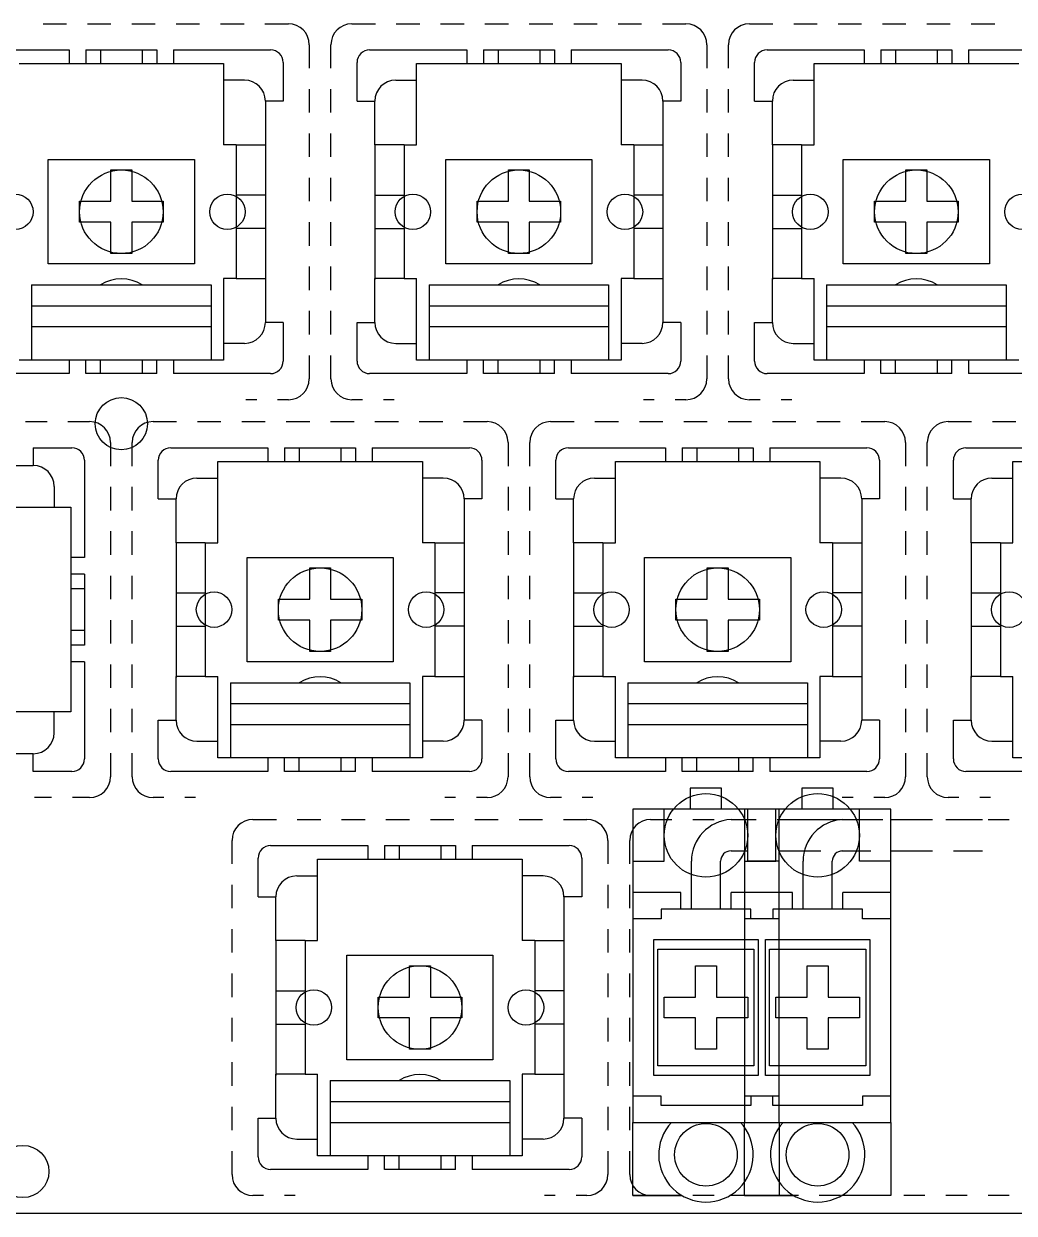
# Model space of a CAD drawing. Extents: x 0 to 386, y 0 to 144.
# Drawn here: x 46.2 to 93.6, y 0 to 57 of the extents above; entities that cross this region are included whole.
import ezdxf

# ---------------------------------------------------------------- set-up
doc = ezdxf.new("R2010")
doc.units = 0
for name, color, linetype in [('20', 30, 'CONTINUOUS'), ('21', 253, 'CONTINUOUS'), ('51', 253, 'CONTINUOUS')]:
    doc.layers.add(name, color=color, linetype=linetype)

msp = doc.modelspace()

# ---------------------------------------------------------------- linework, layer by layer
at = {"layer": '20'}
msp.add_line((0, 0), (385.6, 0), dxfattribs=at)
for centre, radius in [((50.88, 47.95), 2), ((69.92, 47.95), 2), ((88.96, 47.95), 2), ((45.8, 47.95), 0.85), ((55.96, 47.95), 0.85), ((64.84, 47.95), 0.85), ((75, 47.95), 0.85), ((83.88, 47.95), 0.85), ((94.04, 47.95), 0.85), ((50.88, 37.8), 1.25), ((60.4, 28.9), 2), ((79.44, 28.9), 2), ((55.32, 28.9), 0.85), ((65.48, 28.9), 0.85), ((74.36, 28.9), 0.85), ((84.52, 28.9), 0.85), ((93.4, 28.9), 0.85), ((78.88, 18.09), 2), ((84.23, 18.09), 2), ((65.18, 9.85), 2), ((60.1, 9.85), 0.85), ((70.26, 9.85), 0.85), ((78.88, 2.8), 1.5), ((84.23, 2.8), 1.5), ((46.16, 2), 1.25)]:
    msp.add_circle(centre, radius, dxfattribs=at)
at = {"layer": '21'}
for p, q in [((47.13, 56.95), (48.255, 56.95)), ((49.255, 56.95), (50.38, 56.95)), ((51.38, 56.95), (52.505, 56.95)), ((53.505, 56.95), (54.63, 56.95)), ((55.63, 56.95), (56.755, 56.95)), ((57.755, 56.95), (58.88, 56.95)), ((61.92, 56.95), (63.045, 56.95)), ((64.045, 56.95), (65.17, 56.95)), ((66.17, 56.95), (67.295, 56.95)), ((68.295, 56.95), (69.42, 56.95)), ((70.42, 56.95), (71.545, 56.95)), ((72.545, 56.95), (73.67, 56.95)), ((74.67, 56.95), (75.795, 56.95)), ((76.795, 56.95), (77.92, 56.95)), ((80.96, 56.95), (82.085, 56.95)), ((83.085, 56.95), (84.21, 56.95)), ((85.21, 56.95), (86.335, 56.95)), ((87.335, 56.95), (88.46, 56.95)), ((89.46, 56.95), (90.585, 56.95)), ((91.585, 56.95), (92.71, 56.95)), ((59.88, 55.95), (59.88, 54.825)), ((60.92, 54.825), (60.92, 55.95)), ((78.92, 55.95), (78.92, 54.825)), ((79.96, 54.825), (79.96, 55.95)), ((43.73, 55.7), (48.38, 55.7)), ((48.38, 55.7), (48.38, 55.05)), ((49.18, 55.7), (49.88, 55.7)), ((49.18, 55.7), (49.18, 55.05)), ((49.88, 55.7), (51.88, 55.7)), ((49.88, 55.7), (49.88, 55.05)), ((51.88, 55.7), (52.58, 55.7)), ((51.88, 55.7), (51.88, 55.05)), ((52.58, 55.7), (52.58, 55.05)), ((53.38, 55.7), (58.03, 55.7)), ((53.38, 55.7), (53.38, 55.05)), ((62.77, 55.7), (67.42, 55.7)), ((67.42, 55.7), (67.42, 55.05)), ((68.22, 55.7), (68.92, 55.7)), ((68.22, 55.7), (68.22, 55.05)), ((68.92, 55.7), (70.92, 55.7)), ((68.92, 55.7), (68.92, 55.05)), ((70.92, 55.7), (71.62, 55.7)), ((70.92, 55.7), (70.92, 55.05)), ((71.62, 55.7), (71.62, 55.05)), ((72.42, 55.7), (77.07, 55.7)), ((72.42, 55.7), (72.42, 55.05)), ((81.81, 55.7), (86.46, 55.7)), ((86.46, 55.7), (86.46, 55.05)), ((87.26, 55.7), (87.96, 55.7)), ((87.26, 55.7), (87.26, 55.05)), ((87.96, 55.7), (89.96, 55.7)), ((87.96, 55.7), (87.96, 55.05)), ((89.96, 55.7), (90.66, 55.7)), ((89.96, 55.7), (89.96, 55.05)), ((90.66, 55.7), (90.66, 55.05)), ((91.46, 55.7), (96.11, 55.7)), ((91.46, 55.7), (91.46, 55.05)), ((45.98, 55.05), (48.38, 55.05)), ((48.38, 55.05), (49.18, 55.05)), ((49.18, 55.05), (49.88, 55.05)), ((49.88, 55.05), (51.88, 55.05)), ((51.88, 55.05), (52.58, 55.05)), ((52.58, 55.05), (53.38, 55.05)), ((53.38, 55.05), (55.78, 55.05)), ((55.78, 55.05), (55.78, 54.25)), ((58.63, 55.1), (58.63, 53.25)), ((62.17, 53.25), (62.17, 55.1)), ((65.02, 55.05), (67.42, 55.05)), ((65.02, 54.25), (65.02, 55.05)), ((67.42, 55.05), (68.22, 55.05)), ((68.22, 55.05), (68.92, 55.05)), ((68.92, 55.05), (70.92, 55.05)), ((70.92, 55.05), (71.62, 55.05)), ((71.62, 55.05), (72.42, 55.05)), ((72.42, 55.05), (74.82, 55.05)), ((74.82, 55.05), (74.82, 54.25)), ((77.67, 55.1), (77.67, 53.25)), ((81.21, 53.25), (81.21, 55.1)), ((84.06, 55.05), (86.46, 55.05)), ((84.06, 54.25), (84.06, 55.05)), ((86.46, 55.05), (87.26, 55.05)), ((87.26, 55.05), (87.96, 55.05)), ((87.96, 55.05), (89.96, 55.05)), ((89.96, 55.05), (90.66, 55.05)), ((90.66, 55.05), (91.46, 55.05)), ((91.46, 55.05), (93.86, 55.05)), ((55.78, 54.25), (55.78, 51.15)), ((56.78, 54.25), (55.78, 54.25)), ((64.02, 54.25), (65.02, 54.25)), ((65.02, 51.15), (65.02, 54.25)), ((74.82, 54.25), (74.82, 51.15)), ((75.82, 54.25), (74.82, 54.25)), ((83.06, 54.25), (84.06, 54.25)), ((84.06, 51.15), (84.06, 54.25)), ((59.88, 53.825), (59.88, 52.7)), ((60.92, 52.7), (60.92, 53.825)), ((78.92, 53.825), (78.92, 52.7)), ((79.96, 52.7), (79.96, 53.825)), ((57.78, 53.25), (57.78, 51.15)), ((58.63, 53.25), (57.78, 53.25)), ((62.17, 53.25), (63.02, 53.25)), ((63.02, 51.15), (63.02, 53.25)), ((76.82, 53.25), (76.82, 51.15)), ((77.67, 53.25), (76.82, 53.25)), ((81.21, 53.25), (82.06, 53.25)), ((82.06, 51.15), (82.06, 53.25)), ((59.88, 51.7), (59.88, 50.575)), ((60.92, 50.575), (60.92, 51.7)), ((78.92, 51.7), (78.92, 50.575)), ((79.96, 50.575), (79.96, 51.7)), ((56.38, 51.15), (55.78, 51.15)), ((56.38, 51.15), (56.38, 48.85)), ((56.38, 51.15), (57.78, 51.15)), ((57.78, 51.15), (57.78, 48.75)), ((64.42, 51.15), (63.02, 51.15)), ((63.02, 51.15), (63.02, 48.75)), ((64.42, 51.15), (64.42, 48.85)), ((64.42, 51.15), (65.02, 51.15)), ((75.42, 51.15), (74.82, 51.15)), ((75.42, 51.15), (75.42, 48.85)), ((75.42, 51.15), (76.82, 51.15)), ((76.82, 51.15), (76.82, 48.75)), ((83.46, 51.15), (82.06, 51.15)), ((82.06, 51.15), (82.06, 48.75)), ((83.46, 51.15), (83.46, 48.85)), ((83.46, 51.15), (84.06, 51.15)), ((48.18, 50.45), (54.38, 50.45)), ((54.38, 50.45), (54.38, 45.45)), ((67.22, 50.45), (73.42, 50.45)), ((73.42, 50.45), (73.42, 45.45)), ((86.26, 50.45), (92.46, 50.45)), ((92.46, 50.45), (92.46, 45.45)), ((59.88, 49.575), (59.88, 48.45)), ((60.92, 48.45), (60.92, 49.575)), ((78.92, 49.575), (78.92, 48.45)), ((79.96, 48.45), (79.96, 49.575)), ((47.38, 45.45), (47.38, 49.45)), ((66.42, 45.45), (66.42, 49.45)), ((85.46, 45.45), (85.46, 49.45)), ((57.78, 48.75), (56.58, 48.75)), ((57.78, 48.75), (57.78, 47.15)), ((63.02, 48.75), (63.02, 47.15)), ((63.02, 48.75), (64.22, 48.75)), ((76.82, 48.75), (75.62, 48.75)), ((76.82, 48.75), (76.82, 47.15)), ((82.06, 48.75), (82.06, 47.15)), ((82.06, 48.75), (83.26, 48.75)), ((59.88, 47.45), (59.88, 46.325)), ((60.92, 46.325), (60.92, 47.45)), ((78.92, 47.45), (78.92, 46.325)), ((79.96, 46.325), (79.96, 47.45)), ((56.38, 47.05), (56.38, 44.75)), ((57.78, 47.15), (56.58, 47.15)), ((57.78, 47.15), (57.78, 44.75)), ((63.02, 47.15), (64.22, 47.15)), ((63.02, 47.15), (63.02, 44.7)), ((64.42, 47.05), (64.42, 44.75)), ((75.42, 47.05), (75.42, 44.75)), ((76.82, 47.15), (75.62, 47.15)), ((76.82, 47.15), (76.82, 44.75)), ((82.06, 47.15), (83.26, 47.15)), ((82.06, 47.15), (82.06, 44.7)), ((83.46, 47.05), (83.46, 44.75)), ((54.38, 45.45), (47.38, 45.45)), ((59.88, 45.325), (59.88, 44.2)), ((60.92, 44.2), (60.92, 45.325)), ((73.42, 45.45), (66.42, 45.45)), ((78.92, 45.325), (78.92, 44.2)), ((79.96, 44.2), (79.96, 45.325)), ((92.46, 45.45), (85.46, 45.45)), ((46.58, 44.45), (49.88, 44.45)), ((46.58, 44.45), (46.58, 43.45)), ((49.88, 44.45), (51.88, 44.45)), ((51.88, 44.45), (55.18, 44.45)), ((55.18, 44.45), (55.18, 43.45)), ((55.78, 44.75), (55.78, 41.65)), ((56.38, 44.75), (55.78, 44.75)), ((56.38, 44.75), (57.78, 44.75)), ((57.78, 44.75), (57.78, 42.65)), ((63.02, 44.7), (63.02, 44.75)), ((64.42, 44.75), (63.02, 44.75)), ((63.02, 42.65), (63.02, 44.7)), ((64.42, 44.75), (65.02, 44.75)), ((65.02, 41.65), (65.02, 44.75)), ((65.62, 44.45), (68.92, 44.45)), ((65.62, 44.45), (65.62, 43.45)), ((68.92, 44.45), (70.92, 44.45)), ((70.92, 44.45), (74.22, 44.45)), ((74.22, 44.45), (74.22, 43.45)), ((74.82, 44.75), (74.82, 41.65)), ((75.42, 44.75), (74.82, 44.75)), ((75.42, 44.75), (76.82, 44.75)), ((76.82, 44.75), (76.82, 42.65)), ((82.06, 44.7), (82.06, 44.75)), ((83.46, 44.75), (82.06, 44.75)), ((82.06, 42.65), (82.06, 44.7)), ((83.46, 44.75), (84.06, 44.75)), ((84.06, 41.65), (84.06, 44.75)), ((84.66, 44.45), (87.96, 44.45)), ((84.66, 44.45), (84.66, 43.45)), ((87.96, 44.45), (89.96, 44.45)), ((89.96, 44.45), (93.26, 44.45)), ((93.26, 44.45), (93.26, 43.45)), ((46.58, 43.45), (46.58, 42.45)), ((46.58, 43.45), (55.18, 43.45)), ((55.18, 43.45), (55.18, 42.45)), ((65.62, 43.45), (65.62, 42.45)), ((65.62, 43.45), (74.22, 43.45)), ((74.22, 43.45), (74.22, 42.45)), ((84.66, 43.45), (84.66, 42.45)), ((84.66, 43.45), (93.26, 43.45)), ((93.26, 43.45), (93.26, 42.45)), ((59.88, 43.2), (59.88, 42.075)), ((60.92, 42.075), (60.92, 43.2)), ((78.92, 43.2), (78.92, 42.075)), ((79.96, 42.075), (79.96, 43.2)), ((46.58, 42.45), (46.58, 40.85)), ((46.58, 42.45), (55.18, 42.45)), ((55.18, 42.45), (55.18, 40.85)), ((58.63, 42.65), (57.78, 42.65)), ((58.63, 42.65), (58.63, 40.8)), ((62.17, 40.8), (62.17, 42.65)), ((62.17, 42.65), (63.02, 42.65)), ((65.62, 42.45), (65.62, 40.85)), ((65.62, 42.45), (74.22, 42.45)), ((74.22, 42.45), (74.22, 40.85)), ((77.67, 42.65), (76.82, 42.65)), ((77.67, 42.65), (77.67, 40.8)), ((81.21, 40.8), (81.21, 42.65)), ((81.21, 42.65), (82.06, 42.65)), ((84.66, 42.45), (84.66, 40.85)), ((84.66, 42.45), (93.26, 42.45)), ((93.26, 42.45), (93.26, 40.85)), ((55.78, 41.65), (55.78, 40.85)), ((56.78, 41.65), (55.78, 41.65)), ((64.02, 41.65), (65.02, 41.65)), ((65.02, 40.85), (65.02, 41.65)), ((74.82, 41.65), (74.82, 40.85)), ((75.82, 41.65), (74.82, 41.65)), ((83.06, 41.65), (84.06, 41.65)), ((84.06, 40.85), (84.06, 41.65)), ((59.88, 41.075), (59.88, 39.95)), ((60.92, 39.95), (60.92, 41.075)), ((78.92, 41.075), (78.92, 39.95)), ((79.96, 39.95), (79.96, 41.075)), ((46.58, 40.85), (45.98, 40.85)), ((48.38, 40.85), (46.58, 40.85)), ((49.18, 40.85), (48.38, 40.85)), ((48.38, 40.85), (48.38, 40.2)), ((49.88, 40.85), (49.18, 40.85)), ((49.18, 40.2), (49.18, 40.85)), ((51.88, 40.85), (49.88, 40.85)), ((49.88, 40.2), (49.88, 40.85)), ((52.58, 40.85), (51.88, 40.85)), ((51.88, 40.85), (51.88, 40.2)), ((53.38, 40.85), (52.58, 40.85)), ((52.58, 40.2), (52.58, 40.85)), ((55.18, 40.85), (53.38, 40.85)), ((53.38, 40.85), (53.38, 40.2)), ((55.78, 40.85), (55.18, 40.85)), ((65.62, 40.85), (65.02, 40.85)), ((67.42, 40.85), (65.62, 40.85)), ((68.22, 40.85), (67.42, 40.85)), ((67.42, 40.85), (67.42, 40.2)), ((68.92, 40.85), (68.22, 40.85)), ((68.22, 40.2), (68.22, 40.85)), ((70.92, 40.85), (68.92, 40.85)), ((68.92, 40.2), (68.92, 40.85)), ((71.62, 40.85), (70.92, 40.85)), ((70.92, 40.85), (70.92, 40.2)), ((72.42, 40.85), (71.62, 40.85)), ((71.62, 40.2), (71.62, 40.85)), ((74.22, 40.85), (72.42, 40.85)), ((72.42, 40.85), (72.42, 40.2)), ((74.82, 40.85), (74.22, 40.85)), ((84.66, 40.85), (84.06, 40.85)), ((86.46, 40.85), (84.66, 40.85)), ((87.26, 40.85), (86.46, 40.85)), ((86.46, 40.85), (86.46, 40.2)), ((87.96, 40.85), (87.26, 40.85)), ((87.26, 40.2), (87.26, 40.85)), ((89.96, 40.85), (87.96, 40.85)), ((87.96, 40.2), (87.96, 40.85)), ((90.66, 40.85), (89.96, 40.85)), ((89.96, 40.85), (89.96, 40.2)), ((91.46, 40.85), (90.66, 40.85)), ((90.66, 40.2), (90.66, 40.85)), ((93.26, 40.85), (91.46, 40.85)), ((91.46, 40.85), (91.46, 40.2)), ((93.86, 40.85), (93.26, 40.85)), ((48.38, 40.2), (43.73, 40.2)), ((49.88, 40.2), (49.18, 40.2)), ((51.88, 40.2), (49.88, 40.2)), ((52.58, 40.2), (51.88, 40.2)), ((58.03, 40.2), (53.38, 40.2)), ((67.42, 40.2), (62.77, 40.2)), ((68.92, 40.2), (68.22, 40.2)), ((70.92, 40.2), (68.92, 40.2)), ((71.62, 40.2), (70.92, 40.2)), ((77.07, 40.2), (72.42, 40.2)), ((86.46, 40.2), (81.81, 40.2)), ((87.96, 40.2), (87.26, 40.2)), ((89.96, 40.2), (87.96, 40.2)), ((90.66, 40.2), (89.96, 40.2)), ((96.11, 40.2), (91.46, 40.2)), ((57.365, 38.95), (56.85, 38.95)), ((58.88, 38.95), (58.365, 38.95)), ((62.435, 38.95), (61.92, 38.95)), ((63.95, 38.95), (63.435, 38.95)), ((76.405, 38.95), (75.89, 38.95)), ((77.92, 38.95), (77.405, 38.95)), ((81.475, 38.95), (80.96, 38.95)), ((82.99, 38.95), (82.475, 38.95)), ((46.2831, 37.9), (47.3215, 37.9)), ((48.3215, 37.9), (49.36, 37.9)), ((52.4, 37.9), (53.525, 37.9)), ((54.525, 37.9), (55.65, 37.9)), ((56.65, 37.9), (57.775, 37.9)), ((58.775, 37.9), (59.9, 37.9)), ((60.9, 37.9), (62.025, 37.9)), ((63.025, 37.9), (64.15, 37.9)), ((65.15, 37.9), (66.275, 37.9)), ((67.275, 37.9), (68.4, 37.9)), ((71.44, 37.9), (72.565, 37.9)), ((73.565, 37.9), (74.69, 37.9)), ((75.69, 37.9), (76.815, 37.9)), ((77.815, 37.9), (78.94, 37.9)), ((79.94, 37.9), (81.065, 37.9)), ((82.065, 37.9), (83.19, 37.9)), ((84.19, 37.9), (85.315, 37.9)), ((86.315, 37.9), (87.44, 37.9)), ((90.48, 37.9), (91.605, 37.9)), ((92.605, 37.9), (93.73, 37.9)), ((46.66, 36.65), (48.51, 36.65)), ((46.66, 36.65), (46.66, 35.8)), ((50.36, 36.9), (50.36, 35.775)), ((51.4, 35.775), (51.4, 36.9)), ((53.25, 36.65), (57.9, 36.65)), ((57.9, 36.65), (57.9, 36)), ((58.7, 36.65), (59.4, 36.65)), ((58.7, 36.65), (58.7, 36)), ((59.4, 36.65), (61.4, 36.65)), ((59.4, 36.65), (59.4, 36)), ((61.4, 36.65), (62.1, 36.65)), ((61.4, 36.65), (61.4, 36)), ((62.1, 36.65), (62.1, 36)), ((62.9, 36.65), (67.55, 36.65)), ((62.9, 36.65), (62.9, 36)), ((69.4, 36.9), (69.4, 35.775)), ((70.44, 35.775), (70.44, 36.9)), ((72.29, 36.65), (76.94, 36.65)), ((76.94, 36.65), (76.94, 36)), ((77.74, 36.65), (78.44, 36.65)), ((77.74, 36.65), (77.74, 36)), ((78.44, 36.65), (80.44, 36.65)), ((78.44, 36.65), (78.44, 36)), ((80.44, 36.65), (81.14, 36.65)), ((80.44, 36.65), (80.44, 36)), ((81.14, 36.65), (81.14, 36)), ((81.94, 36.65), (86.59, 36.65)), ((81.94, 36.65), (81.94, 36)), ((88.44, 36.9), (88.44, 35.775)), ((89.48, 35.775), (89.48, 36.9)), ((91.33, 36.65), (95.98, 36.65)), ((49.11, 36.05), (49.11, 31.4)), ((52.65, 34.2), (52.65, 36.05)), ((55.5, 36), (57.9, 36)), ((55.5, 35.2), (55.5, 36)), ((57.9, 36), (58.7, 36)), ((58.7, 36), (59.4, 36)), ((59.4, 36), (61.4, 36)), ((61.4, 36), (62.1, 36)), ((62.1, 36), (62.9, 36)), ((62.9, 36), (65.3, 36)), ((65.3, 36), (65.3, 35.2)), ((68.15, 36.05), (68.15, 34.2)), ((71.69, 34.2), (71.69, 36.05)), ((74.54, 36), (76.94, 36)), ((74.54, 35.2), (74.54, 36)), ((76.94, 36), (77.74, 36)), ((77.74, 36), (78.44, 36)), ((78.44, 36), (80.44, 36)), ((80.44, 36), (81.14, 36)), ((81.14, 36), (81.94, 36)), ((81.94, 36), (84.34, 36)), ((84.34, 36), (84.34, 35.2)), ((87.19, 36.05), (87.19, 34.2)), ((90.73, 34.2), (90.73, 36.05)), ((93.58, 36), (95.98, 36)), ((93.58, 35.2), (93.58, 36)), ((44.56, 35.8), (46.66, 35.8)), ((47.66, 34.8), (47.66, 33.8)), ((50.36, 34.775), (50.36, 33.65)), ((51.4, 33.65), (51.4, 34.775)), ((54.5, 35.2), (55.5, 35.2)), ((55.5, 32.1), (55.5, 35.2)), ((65.3, 35.2), (65.3, 32.1)), ((66.3, 35.2), (65.3, 35.2)), ((69.4, 34.775), (69.4, 33.65)), ((70.44, 33.65), (70.44, 34.775)), ((73.54, 35.2), (74.54, 35.2)), ((74.54, 32.1), (74.54, 35.2)), ((84.34, 35.2), (84.34, 32.1)), ((85.34, 35.2), (84.34, 35.2)), ((88.44, 34.775), (88.44, 33.65)), ((89.48, 33.65), (89.48, 34.775)), ((92.58, 35.2), (93.58, 35.2)), ((93.58, 32.1), (93.58, 35.2)), ((52.65, 34.2), (53.5, 34.2)), ((53.5, 32.1), (53.5, 34.2)), ((67.3, 34.2), (67.3, 32.1)), ((68.15, 34.2), (67.3, 34.2)), ((71.69, 34.2), (72.54, 34.2)), ((72.54, 32.1), (72.54, 34.2)), ((86.34, 34.2), (86.34, 32.1)), ((87.19, 34.2), (86.34, 34.2)), ((90.73, 34.2), (91.58, 34.2)), ((91.58, 32.1), (91.58, 34.2)), ((44.56, 33.8), (47.66, 33.8)), ((47.66, 33.8), (48.46, 33.8)), ((48.46, 33.8), (48.46, 31.4)), ((50.36, 32.65), (50.36, 31.525)), ((51.4, 31.525), (51.4, 32.65)), ((69.4, 32.65), (69.4, 31.525)), ((70.44, 31.525), (70.44, 32.65)), ((88.44, 32.65), (88.44, 31.525)), ((89.48, 31.525), (89.48, 32.65)), ((54.9, 32.1), (53.5, 32.1)), ((53.5, 32.1), (53.5, 29.7)), ((54.9, 32.1), (54.9, 29.8)), ((54.9, 32.1), (55.5, 32.1)), ((65.9, 32.1), (65.3, 32.1)), ((65.9, 32.1), (65.9, 29.8)), ((65.9, 32.1), (67.3, 32.1)), ((67.3, 32.1), (67.3, 29.7)), ((73.94, 32.1), (72.54, 32.1)), ((72.54, 32.1), (72.54, 29.7)), ((73.94, 32.1), (73.94, 29.8)), ((73.94, 32.1), (74.54, 32.1)), ((84.94, 32.1), (84.34, 32.1)), ((84.94, 32.1), (84.94, 29.8)), ((84.94, 32.1), (86.34, 32.1)), ((86.34, 32.1), (86.34, 29.7)), ((92.98, 32.1), (91.58, 32.1)), ((91.58, 32.1), (91.58, 29.7)), ((92.98, 32.1), (92.98, 29.8)), ((92.98, 32.1), (93.58, 32.1)), ((48.46, 31.4), (48.46, 30.6)), ((49.11, 31.4), (48.46, 31.4)), ((57.7, 31.4), (63.9, 31.4)), ((63.9, 31.4), (63.9, 26.4)), ((76.74, 31.4), (82.94, 31.4)), ((82.94, 31.4), (82.94, 26.4)), ((48.46, 30.6), (48.46, 29.9)), ((49.11, 30.6), (48.46, 30.6)), ((49.11, 30.6), (49.11, 29.9)), ((50.36, 30.525), (50.36, 29.4)), ((51.4, 29.4), (51.4, 30.525)), ((56.9, 26.4), (56.9, 30.4)), ((69.4, 30.525), (69.4, 29.4)), ((70.44, 29.4), (70.44, 30.525)), ((75.94, 26.4), (75.94, 30.4)), ((88.44, 30.525), (88.44, 29.4)), ((89.48, 29.4), (89.48, 30.525)), ((48.46, 29.9), (48.46, 27.9)), ((49.11, 29.9), (48.46, 29.9)), ((49.11, 29.9), (49.11, 27.9)), ((53.5, 29.7), (53.5, 28.1)), ((53.5, 29.7), (54.7, 29.7)), ((67.3, 29.7), (66.1, 29.7)), ((67.3, 29.7), (67.3, 28.1)), ((72.54, 29.7), (72.54, 28.1)), ((72.54, 29.7), (73.74, 29.7)), ((86.34, 29.7), (85.14, 29.7)), ((86.34, 29.7), (86.34, 28.1)), ((91.58, 29.7), (91.58, 28.1)), ((91.58, 29.7), (92.78, 29.7)), ((50.36, 28.4), (50.36, 27.275)), ((51.4, 27.275), (51.4, 28.4)), ((53.5, 28.1), (54.7, 28.1)), ((53.5, 28.1), (53.5, 25.65)), ((54.9, 28), (54.9, 25.7)), ((65.9, 28), (65.9, 25.7)), ((67.3, 28.1), (66.1, 28.1)), ((67.3, 28.1), (67.3, 25.7)), ((69.4, 28.4), (69.4, 27.275)), ((70.44, 27.275), (70.44, 28.4)), ((72.54, 28.1), (73.74, 28.1)), ((72.54, 28.1), (72.54, 25.65)), ((73.94, 28), (73.94, 25.7)), ((84.94, 28), (84.94, 25.7)), ((86.34, 28.1), (85.14, 28.1)), ((86.34, 28.1), (86.34, 25.7)), ((88.44, 28.4), (88.44, 27.275)), ((89.48, 27.275), (89.48, 28.4)), ((91.58, 28.1), (92.78, 28.1)), ((91.58, 28.1), (91.58, 25.65)), ((92.98, 28), (92.98, 25.7)), ((48.46, 27.9), (48.46, 27.2)), ((49.11, 27.9), (48.46, 27.9)), ((49.11, 27.9), (49.11, 27.2)), ((48.46, 27.2), (48.46, 26.4)), ((49.11, 27.2), (48.46, 27.2)), ((48.46, 26.4), (48.46, 24)), ((49.11, 26.4), (48.46, 26.4)), ((49.11, 26.4), (49.11, 21.75)), ((50.36, 26.275), (50.36, 25.15)), ((51.4, 25.15), (51.4, 26.275)), ((63.9, 26.4), (56.9, 26.4)), ((69.4, 26.275), (69.4, 25.15)), ((70.44, 25.15), (70.44, 26.275)), ((82.94, 26.4), (75.94, 26.4)), ((88.44, 26.275), (88.44, 25.15)), ((89.48, 25.15), (89.48, 26.275)), ((53.5, 25.65), (53.5, 25.7)), ((54.9, 25.7), (53.5, 25.7)), ((53.5, 23.6), (53.5, 25.65)), ((54.9, 25.7), (55.5, 25.7)), ((55.5, 22.6), (55.5, 25.7)), ((65.3, 25.7), (65.3, 22.6)), ((65.9, 25.7), (65.3, 25.7)), ((65.9, 25.7), (67.3, 25.7)), ((67.3, 25.7), (67.3, 23.6)), ((72.54, 25.65), (72.54, 25.7)), ((73.94, 25.7), (72.54, 25.7)), ((72.54, 23.6), (72.54, 25.65)), ((73.94, 25.7), (74.54, 25.7)), ((74.54, 22.6), (74.54, 25.7)), ((84.34, 25.7), (84.34, 22.6)), ((84.94, 25.7), (84.34, 25.7)), ((84.94, 25.7), (86.34, 25.7)), ((86.34, 25.7), (86.34, 23.6)), ((91.58, 25.65), (91.58, 25.7)), ((92.98, 25.7), (91.58, 25.7)), ((91.58, 23.6), (91.58, 25.65)), ((92.98, 25.7), (93.58, 25.7)), ((93.58, 22.6), (93.58, 25.7)), ((56.1, 25.4), (59.4, 25.4)), ((56.1, 25.4), (56.1, 24.4)), ((59.4, 25.4), (61.4, 25.4)), ((61.4, 25.4), (64.7, 25.4)), ((64.7, 25.4), (64.7, 24.4)), ((75.14, 25.4), (78.44, 25.4)), ((75.14, 25.4), (75.14, 24.4)), ((78.44, 25.4), (80.44, 25.4)), ((80.44, 25.4), (83.74, 25.4)), ((83.74, 25.4), (83.74, 24.4)), ((47.66, 24), (44.56, 24)), ((48.46, 24), (47.66, 24)), ((47.66, 23), (47.66, 24)), ((50.36, 24.15), (50.36, 23.025)), ((51.4, 23.025), (51.4, 24.15)), ((56.1, 24.4), (56.1, 23.4)), ((56.1, 24.4), (64.7, 24.4)), ((64.7, 24.4), (64.7, 23.4)), ((69.4, 24.15), (69.4, 23.025)), ((70.44, 23.025), (70.44, 24.15)), ((75.14, 24.4), (75.14, 23.4)), ((75.14, 24.4), (83.74, 24.4)), ((83.74, 24.4), (83.74, 23.4)), ((88.44, 24.15), (88.44, 23.025)), ((89.48, 23.025), (89.48, 24.15)), ((52.65, 21.75), (52.65, 23.6)), ((52.65, 23.6), (53.5, 23.6)), ((56.1, 23.4), (56.1, 21.8)), ((56.1, 23.4), (64.7, 23.4)), ((64.7, 23.4), (64.7, 21.8)), ((68.15, 23.6), (67.3, 23.6)), ((68.15, 23.6), (68.15, 21.75)), ((71.69, 21.75), (71.69, 23.6)), ((71.69, 23.6), (72.54, 23.6)), ((75.14, 23.4), (75.14, 21.8)), ((75.14, 23.4), (83.74, 23.4)), ((83.74, 23.4), (83.74, 21.8)), ((87.19, 23.6), (86.34, 23.6)), ((87.19, 23.6), (87.19, 21.75)), ((90.73, 21.75), (90.73, 23.6)), ((90.73, 23.6), (91.58, 23.6)), ((54.5, 22.6), (55.5, 22.6)), ((55.5, 21.8), (55.5, 22.6)), ((65.3, 22.6), (65.3, 21.8)), ((66.3, 22.6), (65.3, 22.6)), ((73.54, 22.6), (74.54, 22.6)), ((74.54, 21.8), (74.54, 22.6)), ((84.34, 22.6), (84.34, 21.8)), ((85.34, 22.6), (84.34, 22.6)), ((92.58, 22.6), (93.58, 22.6)), ((93.58, 21.8), (93.58, 22.6)), ((46.66, 22), (44.56, 22)), ((46.66, 21.15), (46.66, 22)), ((50.36, 22.025), (50.36, 20.9)), ((51.4, 20.9), (51.4, 22.025)), ((56.1, 21.8), (55.5, 21.8)), ((57.9, 21.8), (56.1, 21.8)), ((58.7, 21.8), (57.9, 21.8)), ((57.9, 21.8), (57.9, 21.15)), ((59.4, 21.8), (58.7, 21.8)), ((58.7, 21.15), (58.7, 21.8)), ((61.4, 21.8), (59.4, 21.8)), ((59.4, 21.15), (59.4, 21.8)), ((62.1, 21.8), (61.4, 21.8)), ((61.4, 21.8), (61.4, 21.15)), ((62.9, 21.8), (62.1, 21.8)), ((62.1, 21.15), (62.1, 21.8)), ((64.7, 21.8), (62.9, 21.8)), ((62.9, 21.8), (62.9, 21.15)), ((65.3, 21.8), (64.7, 21.8)), ((69.4, 22.025), (69.4, 20.9)), ((70.44, 20.9), (70.44, 22.025)), ((75.14, 21.8), (74.54, 21.8)), ((76.94, 21.8), (75.14, 21.8)), ((77.74, 21.8), (76.94, 21.8)), ((76.94, 21.8), (76.94, 21.15)), ((78.44, 21.8), (77.74, 21.8)), ((77.74, 21.15), (77.74, 21.8)), ((80.44, 21.8), (78.44, 21.8)), ((78.44, 21.15), (78.44, 21.8)), ((81.14, 21.8), (80.44, 21.8)), ((80.44, 21.8), (80.44, 21.15)), ((81.94, 21.8), (81.14, 21.8)), ((81.14, 21.15), (81.14, 21.8)), ((83.74, 21.8), (81.94, 21.8)), ((81.94, 21.8), (81.94, 21.15)), ((84.34, 21.8), (83.74, 21.8)), ((88.44, 22.025), (88.44, 20.9)), ((89.48, 20.9), (89.48, 22.025)), ((94.18, 21.8), (93.58, 21.8)), ((48.51, 21.15), (46.66, 21.15)), ((57.9, 21.15), (53.25, 21.15)), ((59.4, 21.15), (58.7, 21.15)), ((61.4, 21.15), (59.4, 21.15)), ((62.1, 21.15), (61.4, 21.15)), ((67.55, 21.15), (62.9, 21.15)), ((76.94, 21.15), (72.29, 21.15)), ((78.44, 21.15), (77.74, 21.15)), ((80.44, 21.15), (78.44, 21.15)), ((81.14, 21.15), (80.44, 21.15)), ((86.59, 21.15), (81.94, 21.15)), ((95.98, 21.15), (91.33, 21.15)), ((79.63, 20.35), (78.13, 20.35)), ((78.13, 20.35), (78.13, 19.35)), ((79.63, 19.35), (79.63, 20.35)), ((84.98, 20.35), (83.48, 20.35)), ((83.48, 20.35), (83.48, 19.35)), ((84.98, 19.35), (84.98, 20.35)), ((47.54, 19.9), (46.72, 19.9)), ((49.36, 19.9), (48.54, 19.9)), ((52.915, 19.9), (52.4, 19.9)), ((54.43, 19.9), (53.915, 19.9)), ((66.885, 19.9), (66.37, 19.9)), ((68.4, 19.9), (67.885, 19.9)), ((71.955, 19.9), (71.44, 19.9)), ((73.47, 19.9), (72.955, 19.9)), ((85.925, 19.9), (85.41, 19.9)), ((87.44, 19.9), (86.925, 19.9)), ((90.995, 19.9), (90.48, 19.9)), ((92.51, 19.9), (91.995, 19.9)), ((57.18, 18.85), (58.305, 18.85)), ((59.305, 18.85), (60.43, 18.85)), ((61.43, 18.85), (62.555, 18.85)), ((63.555, 18.85), (64.68, 18.85)), ((65.68, 18.85), (66.805, 18.85)), ((67.805, 18.85), (68.93, 18.85)), ((69.93, 18.85), (71.055, 18.85)), ((72.055, 18.85), (73.18, 18.85)), ((76.88, 19.35), (75.38, 19.35)), ((75.38, 19.35), (75.38, 16.85)), ((76.23, 18.85), (77.25, 18.85)), ((78.13, 19.35), (76.88, 19.35)), ((76.88, 16.85), (76.88, 19.35)), ((79.63, 19.35), (78.13, 19.35)), ((78.25, 18.85), (79.27, 18.85)), ((80.88, 19.35), (79.63, 19.35)), ((80.27, 18.85), (81.29, 18.85)), ((82.23, 19.35), (80.73, 19.35)), ((80.73, 19.35), (80.73, 16.85)), ((82.38, 19.35), (80.88, 19.35)), ((80.88, 16.85), (80.88, 19.35)), ((83.48, 19.35), (82.23, 19.35)), ((82.23, 16.85), (82.23, 19.35)), ((82.29, 18.85), (83.31, 18.85)), ((82.38, 16.85), (82.38, 19.35)), ((84.98, 19.35), (83.48, 19.35)), ((84.31, 18.85), (85.33, 18.85)), ((86.23, 19.35), (84.98, 19.35)), ((87.73, 19.35), (86.23, 19.35)), ((86.23, 16.85), (86.23, 19.35)), ((86.33, 18.85), (87.35, 18.85)), ((87.73, 16.85), (87.73, 19.35)), ((88.35, 18.85), (89.37, 18.85)), ((90.37, 18.85), (91.39, 18.85)), ((92.39, 18.85), (93.41, 18.85)), ((56.18, 16.725), (56.18, 17.85)), ((74.18, 17.85), (74.18, 16.725)), ((75.23, 16.725), (75.23, 17.85)), ((58.03, 17.6), (62.68, 17.6)), ((62.68, 17.6), (62.68, 16.95)), ((63.48, 17.6), (64.18, 17.6)), ((63.48, 17.6), (63.48, 16.95)), ((64.18, 17.6), (66.18, 17.6)), ((64.18, 17.6), (64.18, 16.95)), ((66.18, 17.6), (66.88, 17.6)), ((66.18, 17.6), (66.18, 16.95)), ((66.88, 17.6), (66.88, 16.95)), ((67.68, 17.6), (72.33, 17.6)), ((67.68, 17.6), (67.68, 16.95)), ((57.43, 15.15), (57.43, 17)), ((60.28, 16.95), (62.68, 16.95)), ((60.28, 16.15), (60.28, 16.95)), ((62.68, 16.95), (63.48, 16.95)), ((63.48, 16.95), (64.18, 16.95)), ((64.18, 16.95), (66.18, 16.95)), ((66.18, 16.95), (66.88, 16.95)), ((66.88, 16.95), (67.68, 16.95)), ((67.68, 16.95), (70.08, 16.95)), ((70.08, 16.95), (70.08, 16.15)), ((72.93, 17), (72.93, 15.15)), ((75.38, 16.85), (75.38, 15.35)), ((75.38, 16.85), (76.88, 16.85)), ((80.73, 16.85), (80.73, 15.35)), ((80.73, 16.85), (82.23, 16.85)), ((82.38, 16.85), (80.88, 16.85)), ((82.38, 15.35), (82.38, 16.85)), ((87.73, 16.85), (86.23, 16.85)), ((87.73, 15.35), (87.73, 16.85)), ((59.28, 16.15), (60.28, 16.15)), ((60.28, 13.05), (60.28, 16.15)), ((70.08, 16.15), (70.08, 13.05)), ((71.08, 16.15), (70.08, 16.15)), ((56.18, 14.6), (56.18, 15.725)), ((74.18, 15.725), (74.18, 14.6)), ((75.23, 14.6), (75.23, 15.725)), ((57.43, 15.15), (58.28, 15.15)), ((58.28, 13.05), (58.28, 15.15)), ((72.08, 15.15), (72.08, 13.05)), ((72.93, 15.15), (72.08, 15.15)), ((77.68, 15.35), (75.38, 15.35)), ((75.38, 15.35), (75.38, 14.1)), ((77.68, 14.55), (77.68, 15.35)), ((82.38, 15.35), (80.08, 15.35)), ((80.08, 14.55), (80.08, 15.35)), ((83.03, 15.35), (80.73, 15.35)), ((80.73, 15.35), (80.73, 14.1)), ((82.38, 14.1), (82.38, 15.35)), ((83.03, 14.55), (83.03, 15.35)), ((87.73, 15.35), (85.43, 15.35)), ((85.43, 14.55), (85.43, 15.35)), ((87.73, 14.1), (87.73, 15.35)), ((77.68, 14.55), (76.73, 14.55)), ((76.73, 14.55), (76.73, 14.1)), ((80.08, 14.55), (77.68, 14.55)), ((81.03, 14.55), (80.08, 14.55)), ((81.03, 14.1), (81.03, 14.55)), ((83.03, 14.55), (82.08, 14.55)), ((82.08, 14.55), (82.08, 14.1)), ((85.43, 14.55), (83.03, 14.55)), ((86.38, 14.55), (85.43, 14.55)), ((86.38, 14.1), (86.38, 14.55)), ((75.38, 14.1), (75.38, 5.6)), ((76.73, 14.1), (75.38, 14.1)), ((80.73, 14.1), (80.73, 5.6)), ((82.08, 14.1), (80.73, 14.1)), ((82.38, 14.1), (81.03, 14.1)), ((82.38, 5.6), (82.38, 14.1)), ((87.73, 14.1), (86.38, 14.1)), ((87.73, 5.6), (87.73, 14.1)), ((56.18, 12.475), (56.18, 13.6)), ((74.18, 13.6), (74.18, 12.475)), ((75.23, 12.475), (75.23, 13.6)), ((76.38, 6.6), (76.38, 13.1)), ((76.38, 13.1), (81.38, 13.1)), ((81.38, 13.1), (81.38, 6.6)), ((81.73, 6.6), (81.73, 13.1)), ((81.73, 13.1), (86.73, 13.1)), ((86.73, 13.1), (86.73, 6.6)), ((59.68, 13.05), (58.28, 13.05)), ((58.28, 13.05), (58.28, 10.65)), ((59.68, 13.05), (59.68, 10.75)), ((59.68, 13.05), (60.28, 13.05)), ((70.68, 13.05), (70.08, 13.05)), ((70.68, 13.05), (70.68, 10.75)), ((70.68, 13.05), (72.08, 13.05)), ((72.08, 13.05), (72.08, 10.65)), ((76.58, 7.05), (76.58, 12.65)), ((76.58, 12.65), (81.18, 12.65)), ((81.18, 12.65), (81.18, 7.05)), ((81.93, 7.05), (81.93, 12.65)), ((81.93, 12.65), (86.53, 12.65)), ((86.53, 12.65), (86.53, 7.05)), ((62.48, 12.35), (68.68, 12.35)), ((68.68, 12.35), (68.68, 7.35)), ((56.18, 10.35), (56.18, 11.475)), ((74.18, 11.475), (74.18, 10.35)), ((75.23, 10.35), (75.23, 11.475)), ((78.38, 10.35), (78.38, 11.85)), ((78.38, 11.85), (79.38, 11.85)), ((79.38, 11.85), (79.38, 10.35)), ((83.73, 10.35), (83.73, 11.85)), ((83.73, 11.85), (84.73, 11.85)), ((84.73, 11.85), (84.73, 10.35)), ((61.68, 7.35), (61.68, 11.35)), ((58.28, 10.65), (58.28, 9.05)), ((58.28, 10.65), (59.48, 10.65)), ((72.08, 10.65), (70.88, 10.65)), ((72.08, 10.65), (72.08, 9.05)), ((76.88, 9.35), (76.88, 10.35)), ((76.88, 10.35), (78.38, 10.35)), ((79.38, 10.35), (80.88, 10.35)), ((80.88, 10.35), (80.88, 9.35)), ((82.23, 9.35), (82.23, 10.35)), ((82.23, 10.35), (83.73, 10.35)), ((84.73, 10.35), (86.23, 10.35)), ((86.23, 10.35), (86.23, 9.35)), ((56.18, 8.225), (56.18, 9.35)), ((74.18, 9.35), (74.18, 8.225)), ((75.23, 8.225), (75.23, 9.35)), ((78.38, 9.35), (76.88, 9.35)), ((78.38, 7.85), (78.38, 9.35)), ((80.88, 9.35), (79.38, 9.35)), ((79.38, 9.35), (79.38, 7.85)), ((83.73, 9.35), (82.23, 9.35)), ((83.73, 7.85), (83.73, 9.35)), ((86.23, 9.35), (84.73, 9.35)), ((84.73, 9.35), (84.73, 7.85)), ((58.28, 9.05), (59.48, 9.05)), ((58.28, 9.05), (58.28, 6.6)), ((59.68, 8.95), (59.68, 6.65)), ((70.68, 8.95), (70.68, 6.65)), ((72.08, 9.05), (70.88, 9.05)), ((72.08, 9.05), (72.08, 6.65)), ((79.38, 7.85), (78.38, 7.85)), ((84.73, 7.85), (83.73, 7.85)), ((56.18, 6.1), (56.18, 7.225)), ((68.68, 7.35), (61.68, 7.35)), ((74.18, 7.225), (74.18, 6.1)), ((75.23, 6.1), (75.23, 7.225)), ((81.18, 7.05), (76.58, 7.05)), ((86.53, 7.05), (81.93, 7.05)), ((58.28, 6.6), (58.28, 6.65)), ((59.68, 6.65), (58.28, 6.65)), ((58.28, 4.55), (58.28, 6.6)), ((59.68, 6.65), (60.28, 6.65)), ((60.28, 3.55), (60.28, 6.65)), ((60.88, 6.35), (64.18, 6.35)), ((60.88, 6.35), (60.88, 5.35)), ((64.18, 6.35), (66.18, 6.35)), ((66.18, 6.35), (69.48, 6.35)), ((69.48, 6.35), (69.48, 5.35)), ((70.08, 6.65), (70.08, 3.55)), ((70.68, 6.65), (70.08, 6.65)), ((70.68, 6.65), (72.08, 6.65)), ((72.08, 6.65), (72.08, 4.55)), ((81.38, 6.6), (76.38, 6.6)), ((86.73, 6.6), (81.73, 6.6)), ((60.88, 5.35), (60.88, 4.35)), ((60.88, 5.35), (69.48, 5.35)), ((69.48, 5.35), (69.48, 4.35)), ((75.38, 5.6), (75.38, 4.35)), ((76.73, 5.6), (75.38, 5.6)), ((76.73, 5.15), (76.73, 5.6)), ((81.03, 5.15), (76.73, 5.15)), ((80.73, 5.6), (80.73, 4.35)), ((82.08, 5.6), (80.73, 5.6)), ((82.38, 5.6), (81.03, 5.6)), ((81.03, 5.6), (81.03, 5.15)), ((82.08, 5.15), (82.08, 5.6)), ((86.38, 5.15), (82.08, 5.15)), ((82.38, 4.35), (82.38, 5.6)), ((87.73, 5.6), (86.38, 5.6)), ((86.38, 5.6), (86.38, 5.15)), ((87.73, 4.35), (87.73, 5.6)), ((56.18, 3.975), (56.18, 5.1)), ((74.18, 5.1), (74.18, 3.975)), ((75.23, 3.975), (75.23, 5.1)), ((57.43, 2.7), (57.43, 4.55)), ((57.43, 4.55), (58.28, 4.55)), ((60.88, 4.35), (60.88, 2.75)), ((60.88, 4.35), (69.48, 4.35)), ((69.48, 4.35), (69.48, 2.75)), ((72.93, 4.55), (72.08, 4.55)), ((72.93, 4.55), (72.93, 2.7)), ((75.38, 4.35), (77.23, 4.35)), ((75.38, 0.85), (75.38, 4.35)), ((77.23, 4.35), (78.88, 4.35)), ((78.88, 4.35), (80.53, 4.35)), ((80.53, 4.35), (82.38, 4.35)), ((80.73, 4.35), (82.58, 4.35)), ((80.73, 0.85), (80.73, 4.35)), ((82.38, 4.35), (82.38, 0.85)), ((82.58, 4.35), (84.23, 4.35)), ((84.23, 4.35), (85.88, 4.35)), ((85.88, 4.35), (87.73, 4.35)), ((87.73, 4.35), (87.73, 0.85)), ((59.28, 3.55), (60.28, 3.55)), ((60.28, 2.75), (60.28, 3.55)), ((70.08, 3.55), (70.08, 2.75)), ((71.08, 3.55), (70.08, 3.55)), ((56.18, 1.85), (56.18, 2.975)), ((74.18, 2.975), (74.18, 1.85)), ((75.23, 1.85), (75.23, 2.975)), ((60.88, 2.75), (60.28, 2.75)), ((62.68, 2.75), (60.88, 2.75)), ((63.48, 2.75), (62.68, 2.75)), ((62.68, 2.75), (62.68, 2.1)), ((64.18, 2.75), (63.48, 2.75)), ((63.48, 2.1), (63.48, 2.75)), ((66.18, 2.75), (64.18, 2.75)), ((64.18, 2.1), (64.18, 2.75)), ((66.88, 2.75), (66.18, 2.75)), ((66.18, 2.75), (66.18, 2.1)), ((67.68, 2.75), (66.88, 2.75)), ((66.88, 2.1), (66.88, 2.75)), ((69.48, 2.75), (67.68, 2.75)), ((67.68, 2.75), (67.68, 2.1)), ((70.08, 2.75), (69.48, 2.75)), ((62.68, 2.1), (58.03, 2.1)), ((64.18, 2.1), (63.48, 2.1)), ((66.18, 2.1), (64.18, 2.1)), ((66.88, 2.1), (66.18, 2.1)), ((72.33, 2.1), (67.68, 2.1)), ((57.695, 0.85), (57.18, 0.85)), ((59.21, 0.85), (58.695, 0.85)), ((71.665, 0.85), (71.15, 0.85)), ((73.18, 0.85), (72.665, 0.85)), ((77.73, 0.85), (75.38, 0.85)), ((75.38, 0.85), (77.73, 0.85)), ((77.25, 0.85), (76.23, 0.85)), ((79.27, 0.85), (78.25, 0.85)), ((82.38, 0.85), (80.03, 0.85)), ((82.38, 0.85), (80.03, 0.85)), ((81.29, 0.85), (80.27, 0.85)), ((83.08, 0.85), (80.73, 0.85)), ((80.73, 0.85), (83.08, 0.85)), ((83.31, 0.85), (82.29, 0.85)), ((85.33, 0.85), (84.31, 0.85)), ((87.73, 0.85), (85.38, 0.85)), ((87.73, 0.85), (85.38, 0.85)), ((87.35, 0.85), (86.33, 0.85)), ((89.37, 0.85), (88.35, 0.85)), ((91.39, 0.85), (90.37, 0.85)), ((93.41, 0.85), (92.39, 0.85))]:
    msp.add_line(p, q, dxfattribs=at)
for centre, radius, start, end in [((58.88, 55.95), 1, 0, 90), ((61.92, 55.95), 1, 90, 180), ((77.92, 55.95), 1, 0, 90), ((80.96, 55.95), 1, 90, 180), ((58.03, 55.1), 0.6, 0, 90), ((62.77, 55.1), 0.6, 90, 180), ((77.07, 55.1), 0.6, 0, 90), ((81.81, 55.1), 0.6, 90, 180), ((56.78, 53.25), 1, 0, 90), ((64.02, 53.25), 1, 90, 180), ((75.82, 53.25), 1, 0, 90), ((83.06, 53.25), 1, 90, 180), ((50.88, 42.85), 1.8868, 57.9946, 122.0054), ((69.92, 42.85), 1.8868, 57.9946, 122.0054), ((88.96, 42.85), 1.8868, 57.9946, 122.0054), ((56.78, 42.65), 1, 270, 0), ((64.02, 42.65), 1, 180, 270), ((75.82, 42.65), 1, 270, 0), ((83.06, 42.65), 1, 180, 270), ((58.03, 40.8), 0.6, 270, 0), ((62.77, 40.8), 0.6, 180, 270), ((77.07, 40.8), 0.6, 270, 0), ((81.81, 40.8), 0.6, 180, 270), ((58.88, 39.95), 1, 270, 0), ((61.92, 39.95), 1, 180, 270), ((77.92, 39.95), 1, 270, 0), ((80.96, 39.95), 1, 180, 270), ((49.36, 36.9), 1, 0, 90), ((52.4, 36.9), 1, 90, 180), ((68.4, 36.9), 1, 0, 90), ((71.44, 36.9), 1, 90, 180), ((87.44, 36.9), 1, 0, 90), ((90.48, 36.9), 1, 90, 180), ((48.51, 36.05), 0.6, 0, 90), ((53.25, 36.05), 0.6, 90, 180), ((67.55, 36.05), 0.6, 0, 90), ((72.29, 36.05), 0.6, 90, 180), ((86.59, 36.05), 0.6, 0, 90), ((91.33, 36.05), 0.6, 90, 180), ((46.66, 34.8), 1, 0, 90), ((54.5, 34.2), 1, 90, 180), ((66.3, 34.2), 1, 0, 90), ((73.54, 34.2), 1, 90, 180), ((85.34, 34.2), 1, 0, 90), ((92.58, 34.2), 1, 90, 180), ((60.4, 23.8), 1.8868, 57.9946, 122.0054), ((79.44, 23.8), 1.8868, 57.9946, 122.0054), ((54.5, 23.6), 1, 180, 270), ((66.3, 23.6), 1, 270, 0), ((73.54, 23.6), 1, 180, 270), ((85.34, 23.6), 1, 270, 0), ((92.58, 23.6), 1, 180, 270), ((46.66, 23), 1, 270, 0), ((48.51, 21.75), 0.6, 270, 0), ((53.25, 21.75), 0.6, 180, 270), ((67.55, 21.75), 0.6, 270, 0), ((72.29, 21.75), 0.6, 180, 270), ((86.59, 21.75), 0.6, 270, 0), ((91.33, 21.75), 0.6, 180, 270), ((49.36, 20.9), 1, 270, 0), ((52.4, 20.9), 1, 180, 270), ((68.4, 20.9), 1, 270, 0), ((71.44, 20.9), 1, 180, 270), ((87.44, 20.9), 1, 270, 0), ((90.48, 20.9), 1, 180, 270), ((57.18, 17.85), 1, 90, 180), ((73.18, 17.85), 1, 0, 90), ((76.23, 17.85), 1, 90, 180), ((58.03, 17), 0.6, 90, 180), ((72.33, 17), 0.6, 0, 90), ((59.28, 15.15), 1, 90, 180), ((71.08, 15.15), 1, 0, 90), ((65.18, 4.75), 1.8868, 57.9946, 122.0054), ((59.28, 4.55), 1, 180, 270), ((71.08, 4.55), 1, 270, 0), ((78.88, 2.8), 2.2638, 136.7899, 43.2101), ((84.23, 2.8), 2.2638, 136.7899, 43.2101), ((58.03, 2.7), 0.6, 180, 270), ((72.33, 2.7), 0.6, 270, 0), ((57.18, 1.85), 1, 180, 270), ((73.18, 1.85), 1, 270, 0), ((76.23, 1.85), 1, 180, 270)]:
    msp.add_arc(centre, radius, start, end, dxfattribs=at)
at = {"layer": '51'}
for p, q in [((47.38, 49.45), (47.38, 50.45)), ((47.38, 50.45), (48.18, 50.45)), ((66.42, 49.45), (66.42, 50.45)), ((66.42, 50.45), (67.22, 50.45)), ((85.46, 49.45), (85.46, 50.45)), ((85.46, 50.45), (86.26, 50.45)), ((50.38, 49.95), (51.38, 49.95)), ((50.38, 48.45), (50.38, 49.95)), ((51.38, 49.95), (51.38, 48.45)), ((69.42, 49.95), (70.42, 49.95)), ((69.42, 48.45), (69.42, 49.95)), ((70.42, 49.95), (70.42, 48.45)), ((88.46, 49.95), (89.46, 49.95)), ((88.46, 48.45), (88.46, 49.95)), ((89.46, 49.95), (89.46, 48.45)), ((48.88, 47.45), (48.88, 48.45)), ((48.88, 48.45), (50.38, 48.45)), ((51.38, 48.45), (52.88, 48.45)), ((52.88, 48.45), (52.88, 47.45)), ((56.38, 48.85), (56.38, 48.75)), ((56.38, 48.75), (56.38, 47.15)), ((56.58, 48.75), (56.38, 48.75)), ((64.22, 48.75), (64.42, 48.75)), ((64.42, 48.85), (64.42, 48.75)), ((64.42, 48.75), (64.42, 47.15)), ((67.92, 47.45), (67.92, 48.45)), ((67.92, 48.45), (69.42, 48.45)), ((70.42, 48.45), (71.92, 48.45)), ((71.92, 48.45), (71.92, 47.45)), ((75.42, 48.85), (75.42, 48.75)), ((75.42, 48.75), (75.42, 47.15)), ((75.62, 48.75), (75.42, 48.75)), ((83.26, 48.75), (83.46, 48.75)), ((83.46, 48.85), (83.46, 48.75)), ((83.46, 48.75), (83.46, 47.15)), ((86.96, 47.45), (86.96, 48.45)), ((86.96, 48.45), (88.46, 48.45)), ((89.46, 48.45), (90.96, 48.45)), ((90.96, 48.45), (90.96, 47.45)), ((50.38, 47.45), (48.88, 47.45)), ((50.38, 45.95), (50.38, 47.45)), ((52.88, 47.45), (51.38, 47.45)), ((51.38, 47.45), (51.38, 45.95)), ((69.42, 47.45), (67.92, 47.45)), ((69.42, 45.95), (69.42, 47.45)), ((71.92, 47.45), (70.42, 47.45)), ((70.42, 47.45), (70.42, 45.95)), ((88.46, 47.45), (86.96, 47.45)), ((88.46, 45.95), (88.46, 47.45)), ((90.96, 47.45), (89.46, 47.45)), ((89.46, 47.45), (89.46, 45.95)), ((56.38, 47.15), (56.38, 47.05)), ((56.58, 47.15), (56.38, 47.15)), ((64.22, 47.15), (64.42, 47.15)), ((64.42, 47.15), (64.42, 47.05)), ((75.42, 47.15), (75.42, 47.05)), ((75.62, 47.15), (75.42, 47.15)), ((83.26, 47.15), (83.46, 47.15)), ((83.46, 47.15), (83.46, 47.05)), ((51.38, 45.95), (50.38, 45.95)), ((70.42, 45.95), (69.42, 45.95)), ((89.46, 45.95), (88.46, 45.95)), ((56.9, 30.4), (56.9, 31.4)), ((56.9, 31.4), (57.7, 31.4)), ((75.94, 30.4), (75.94, 31.4)), ((75.94, 31.4), (76.74, 31.4)), ((59.9, 30.9), (60.9, 30.9)), ((59.9, 29.4), (59.9, 30.9)), ((60.9, 30.9), (60.9, 29.4)), ((78.94, 30.9), (79.94, 30.9)), ((78.94, 29.4), (78.94, 30.9)), ((79.94, 30.9), (79.94, 29.4)), ((54.7, 29.7), (54.9, 29.7)), ((54.9, 29.8), (54.9, 29.7)), ((54.9, 29.7), (54.9, 28.1)), ((65.9, 29.8), (65.9, 29.7)), ((65.9, 29.7), (65.9, 28.1)), ((66.1, 29.7), (65.9, 29.7)), ((73.74, 29.7), (73.94, 29.7)), ((73.94, 29.8), (73.94, 29.7)), ((73.94, 29.7), (73.94, 28.1)), ((84.94, 29.8), (84.94, 29.7)), ((84.94, 29.7), (84.94, 28.1)), ((85.14, 29.7), (84.94, 29.7)), ((92.78, 29.7), (92.98, 29.7)), ((92.98, 29.8), (92.98, 29.7)), ((92.98, 29.7), (92.98, 28.1)), ((58.4, 28.4), (58.4, 29.4)), ((58.4, 29.4), (59.9, 29.4)), ((60.9, 29.4), (62.4, 29.4)), ((62.4, 29.4), (62.4, 28.4)), ((77.44, 28.4), (77.44, 29.4)), ((77.44, 29.4), (78.94, 29.4)), ((79.94, 29.4), (81.44, 29.4)), ((81.44, 29.4), (81.44, 28.4)), ((54.7, 28.1), (54.9, 28.1)), ((54.9, 28.1), (54.9, 28)), ((59.9, 28.4), (58.4, 28.4)), ((59.9, 26.9), (59.9, 28.4)), ((62.4, 28.4), (60.9, 28.4)), ((60.9, 28.4), (60.9, 26.9)), ((65.9, 28.1), (65.9, 28)), ((66.1, 28.1), (65.9, 28.1)), ((73.74, 28.1), (73.94, 28.1)), ((73.94, 28.1), (73.94, 28)), ((78.94, 28.4), (77.44, 28.4)), ((78.94, 26.9), (78.94, 28.4)), ((81.44, 28.4), (79.94, 28.4)), ((79.94, 28.4), (79.94, 26.9)), ((84.94, 28.1), (84.94, 28)), ((85.14, 28.1), (84.94, 28.1)), ((92.78, 28.1), (92.98, 28.1)), ((92.98, 28.1), (92.98, 28)), ((60.9, 26.9), (59.9, 26.9)), ((79.94, 26.9), (78.94, 26.9)), ((80.08, 18.85), (80.88, 18.85)), ((82.38, 18.85), (82.98, 18.85)), ((82.98, 18.85), (84.38, 18.85)), ((85.38, 18.85), (86.78, 18.85)), ((85.43, 18.85), (86.23, 18.85)), ((87.73, 18.85), (88.33, 18.85)), ((88.33, 18.85), (89.73, 18.85)), ((90.73, 18.85), (92.13, 18.85)), ((80.08, 17.35), (80.88, 17.35)), ((82.38, 17.35), (82.98, 17.35)), ((82.98, 17.35), (84.38, 17.35)), ((85.38, 17.35), (86.78, 17.35)), ((85.43, 17.35), (86.23, 17.35)), ((87.73, 17.35), (88.33, 17.35)), ((88.33, 17.35), (89.73, 17.35)), ((90.73, 17.35), (92.13, 17.35)), ((78.18, 14.55), (78.18, 16.85)), ((79.58, 14.55), (79.58, 16.85)), ((83.53, 14.55), (83.53, 16.85)), ((84.93, 14.55), (84.93, 16.85)), ((61.68, 11.35), (61.68, 12.35)), ((61.68, 12.35), (62.48, 12.35)), ((64.68, 11.85), (65.68, 11.85)), ((64.68, 10.35), (64.68, 11.85)), ((65.68, 11.85), (65.68, 10.35)), ((59.48, 10.65), (59.68, 10.65)), ((59.68, 10.75), (59.68, 10.65)), ((59.68, 10.65), (59.68, 9.05)), ((63.18, 9.35), (63.18, 10.35)), ((63.18, 10.35), (64.68, 10.35)), ((65.68, 10.35), (67.18, 10.35)), ((67.18, 10.35), (67.18, 9.35)), ((70.68, 10.75), (70.68, 10.65)), ((70.68, 10.65), (70.68, 9.05)), ((70.88, 10.65), (70.68, 10.65)), ((64.68, 9.35), (63.18, 9.35)), ((64.68, 7.85), (64.68, 9.35)), ((67.18, 9.35), (65.68, 9.35)), ((65.68, 9.35), (65.68, 7.85)), ((59.48, 9.05), (59.68, 9.05)), ((59.68, 9.05), (59.68, 8.95)), ((70.68, 9.05), (70.68, 8.95)), ((70.88, 9.05), (70.68, 9.05)), ((65.68, 7.85), (64.68, 7.85))]:
    msp.add_line(p, q, dxfattribs=at)
for centre, radius, start, end in [((80.1813, 16.8513), 2.0013, 92.9, 180.0376), ((85.5313, 16.8513), 2.0013, 92.9, 180.0376), ((80.08, 16.85), 0.5, 90, 180), ((85.43, 16.85), 0.5, 90, 180)]:
    msp.add_arc(centre, radius, start, end, dxfattribs=at)

doc.saveas('drawing.dxf')
